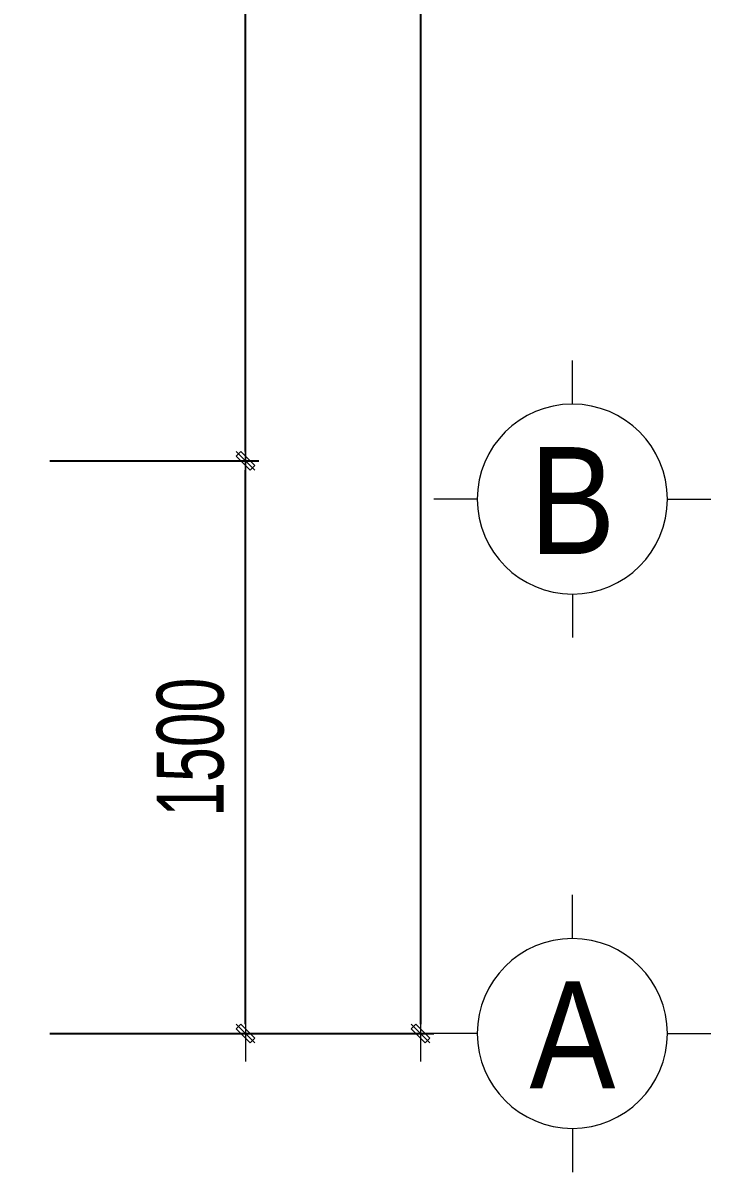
# Model space of a CAD drawing. Header units: millimetres. Extents: x -295047 to 263296, y -724756 to -308748.
# Drawn here: x 54496 to 56298, y -356252 to -353242 of the extents above; entities that cross this region are included whole.
import ezdxf
from ezdxf.enums import TextEntityAlignment as Align

# ---------------------------------------------------------------- set-up
doc = ezdxf.new("R2010")
doc.units = ezdxf.units.MM
doc.header["$MEASUREMENT"] = 0
doc.header["$PDMODE"] = 32
doc.layers.get('Defpoints').update_dxf_attribs({"color": 1})
for name, color, linetype, lineweight in [('LC Dim', 8, 'Continuous', 18), ('LC ISO', 153, 'Continuous', 13), ('LC Net manh', 219, 'Continuous', 5), ('LC Text1', 3, 'Continuous', 20)]:
    doc.layers.add(name, color=color, linetype=linetype, lineweight=lineweight)
doc.styles.add('HOATBIF', font='hoatbif.shx', dxfattribs={"width": 0.7})
doc.styles.add('LC 1', font='VHAVANB.TTF')
doc.dimstyles.new('1-125', dxfattribs={"dimscale": 120, "dimtxt": 2.5, "dimasz": 0.35, "dimexe": 0.5, "dimexo": 1, "dimgap": 0.8, "dimtad": 1, "dimdec": 0, "dimzin": 0, "dimdsep": 46, "dimtxsty": 'HOATBIF', "dimblk1": 'DOT', "dimblk2": 'DOT', "dimsah": 1, "dimcen": -1, "dimdle": 1, "dimclrd": 256, "dimclre": 256, "dimclrt": 4, "dimadec": 3, "dimazin": 2, "dimtfac": 0.333333, "dimtdec": 0, "dimtix": 1, "dimtmove": 2, "dimatfit": 3, "dimldrblk": 'DOT', "dimfxl": 1, "dimtvp": 0.833333, "dimtolj": 1, "dimtzin": 0, "dimarcsym": 0})

# ---------------------------------------------------------------- blocks, each defined once
blk = doc.blocks.new('DOT')
at = {"layer": 'LC Dim'}
blk.add_line((-3, 0), (3, 0), dxfattribs=at)
at = {"layer": 'LC Dim', "color": 4}
blk.add_line((-1, -1), (1, 1), dxfattribs=at)
blk.add_lwpolyline([(0.5, 1), (-1, -0.5), (-0.5, -1), (1, 0.5)], close=True, dxfattribs=at)
blk = doc.blocks.new('*D956')
at = {"layer": 'Defpoints', "color": 0, "ltscale": 2, "transparency": 16777216}
for p in [(54496.5, -354389), (55078.8, -354389), (54496.5, -355889)]:
    blk.add_point(p, dxfattribs=at)
at = {"layer": 'LC Dim', "lineweight": -2, "ltscale": 2, "transparency": 16777216}
for p, q in [((54566.5, -354389), (55113.8, -354389)), ((55078.8, -355864.5), (55078.8, -354413.5)), ((54566.5, -355889), (55113.8, -355889))]:
    blk.add_line(p, q, dxfattribs=at)
at = {"layer": 'LC Dim', "lineweight": -2, "ltscale": 2, "transparency": 16777216, "xscale": 24.5, "yscale": 24.5, "zscale": 24.5}
for p, rotation in [((55078.8, -354389), 90), ((55078.8, -355889), 270)]:
    blk.add_blockref('DOT', p, dxfattribs=dict(at, rotation=rotation))
at = {"layer": 'LC Dim', "color": 4, "ltscale": 2, "transparency": 16777216, "insert": (54935.3, -355139), "char_height": 175, "attachment_point": 5, "rotation": 90, "style": 'HOATBIF'}
blk.add_mtext('\\A1;1500', dxfattribs=at)
blk = doc.blocks.new('_Dot')
at = {"color": 0, "linetype": 'ByBlock', "lineweight": -2}
blk.add_line((-0.5, 0), (-1, 0), dxfattribs=at)
at = {"color": 0, "linetype": 'ByBlock', "const_width": 0.5}
blk.add_lwpolyline([(-0.25, 0, 1), (0.25, 0, 1)], format="xyb", close=True, dxfattribs=at)
blk = doc.blocks.new('*D957')
at = {"layer": 'Defpoints', "color": 0, "ltscale": 2, "transparency": 16777216}
for p in [(54496.5, -348389), (55078.8, -348389), (54496.5, -354389)]:
    blk.add_point(p, dxfattribs=at)
at = {"layer": 'LC Dim', "lineweight": -2, "ltscale": 2, "transparency": 16777216}
for p, q in [((54566.5, -348389), (55113.8, -348389)), ((55078.8, -354364.5), (55078.8, -348413.5)), ((54566.5, -354389), (55113.8, -354389))]:
    blk.add_line(p, q, dxfattribs=at)
at = {"layer": 'LC Dim', "lineweight": -2, "ltscale": 2, "transparency": 16777216, "xscale": 24.5, "yscale": 24.5, "zscale": 24.5}
for p, rotation in [((55078.8, -348389), 90), ((55078.8, -354389), 270)]:
    blk.add_blockref('DOT', p, dxfattribs=dict(at, rotation=rotation))
at = {"layer": 'LC Dim', "color": 4, "ltscale": 2, "transparency": 16777216, "insert": (54935.3, -351389), "char_height": 175, "attachment_point": 5, "rotation": 90, "style": 'HOATBIF'}
blk.add_mtext('\\A1;6000', dxfattribs=at)
blk = doc.blocks.new('*D958')
at = {"layer": 'Defpoints', "color": 0, "ltscale": 2, "transparency": 16777216}
for p in [(54496.5, -348389), (54496.5, -355889), (55536.7, -355889)]:
    blk.add_point(p, dxfattribs=at)
at = {"layer": 'LC Dim', "lineweight": -2, "ltscale": 2, "transparency": 16777216}
for p, q in [((54566.5, -348389), (55571.7, -348389)), ((55536.7, -348413.5), (55536.7, -355864.5)), ((54566.5, -355889), (55571.7, -355889))]:
    blk.add_line(p, q, dxfattribs=at)
at = {"layer": 'LC Dim', "lineweight": -2, "ltscale": 2, "transparency": 16777216, "xscale": 24.5, "yscale": 24.5, "zscale": 24.5}
for p, rotation in [((55536.7, -348389), 90), ((55536.7, -355889), 270)]:
    blk.add_blockref('DOT', p, dxfattribs=dict(at, rotation=rotation))
at = {"layer": 'LC Dim', "color": 4, "ltscale": 2, "transparency": 16777216, "insert": (55393.2, -352139), "char_height": 175, "attachment_point": 5, "rotation": 90, "style": 'HOATBIF'}
blk.add_mtext('\\A1;7500', dxfattribs=at)
blk = doc.blocks.new('TTRUC')
at = {"layer": 'LC ISO'}
for p, q in [((0, 6.946), (0, 10.132)), ((-6.946, 0), (-10.132, 0)), ((6.946, 0), (10.132, 0)), ((0, -6.946), (0, -10.132))]:
    blk.add_line(p, q, dxfattribs=at)
at = {"layer": 'LC Net manh'}
blk.add_circle((0, 0), 6.946, dxfattribs=at)

msp = doc.modelspace()

# ---------------------------------------------------------------- block references
at = {"layer": 'LC ISO', "xscale": -35.81723126799241, "yscale": 35.81723126799241, "zscale": 35.81723126799241}
for p in [(55934.6, -354489), (55934.6, -355889)]:
    msp.add_blockref('TTRUC', p, dxfattribs=at)

# ---------------------------------------------------------------- texts
at = {"layer": 'LC Text1', "ltscale": 0.2, "style": 'LC 1', "width": 0.9}
for s, p in [('b', (55934.8, -354717.2)), ('a', (55934.8, -356117.2))]:
    msp.add_text(s, height=280.4, dxfattribs=at).set_placement(p, align=Align.BOTTOM_CENTER)

# ---------------------------------------------------------------- dimensions: what is measured, and where the dimension line sits
at = {"layer": 'LC Dim', "ltscale": 2}
for base, p1, p2, picture, middle in [((55078.8, -348389), (54496.5, -354389), (54496.5, -348389), '*D957', (54935.3, -351389)), ((55536.7, -355889), (54496.5, -348389), (54496.5, -355889), '*D958', (55393.2, -352139)), ((55078.8, -354389), (54496.5, -355889), (54496.5, -354389), '*D956', (54935.3, -355139))]:
    dim = msp.add_linear_dim(base=base, p1=p1, p2=p2, angle=90, dimstyle='1-125', override={"dimscale": 70}, dxfattribs=at)
    dim.commit()
    dim.dimension.update_dxf_attribs({"geometry": picture, "text_midpoint": middle})

doc.saveas('drawing.dxf')
